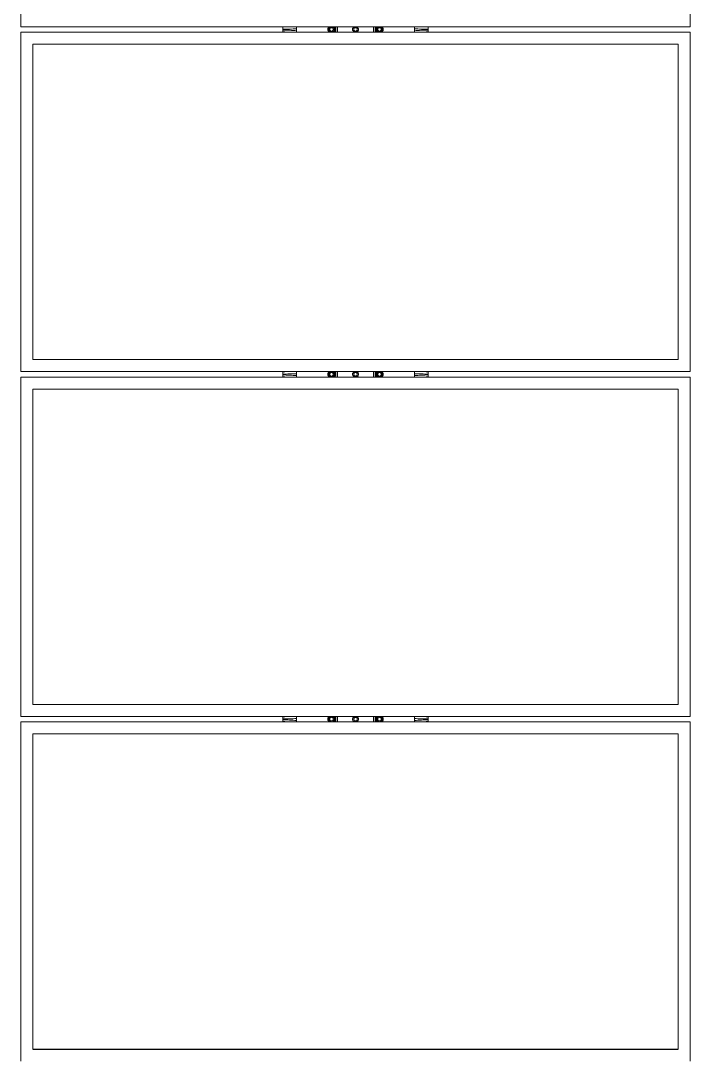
# Model space of a CAD drawing. Header units: feet. Extents: x -21 to 5170, y -254 to 1413.
# Drawn here: x 451.4 to 541, y 449.9 to 588.3 of the extents above; entities that cross this region are included whole.
import ezdxf

# ---------------------------------------------------------------- set-up
doc = ezdxf.new("R2010")
doc.units = ezdxf.units.FT
doc.header["$MEASUREMENT"] = 0
doc.layers.add('E-ARRY-TABL', color=9, linetype='Continuous')

# ---------------------------------------------------------------- blocks, each defined once
blk = doc.blocks.new('2.2.1_8 Mid Plan View')
at = {"color": 7, "linetype": 'Continuous', "lineweight": 15}
for p, q in [((3.5556, 2.6804), (0.3011, 2.6804)), ((3.5556, -3.7368), (3.5556, 2.6804)), ((6.8627, 2.6804), (3.6081, 2.6804)), ((3.6081, 2.6804), (3.6081, -3.7368)), ((6.8627, -3.7368), (6.8627, 2.6804)), ((10.1697, 2.6804), (6.9152, 2.6804)), ((6.9152, 2.6804), (6.9152, -3.7368)), ((10.1697, -3.7368), (10.1697, 2.6804)), ((13.4768, 2.6804), (10.2222, 2.6804)), ((10.2222, 2.6804), (10.2222, -3.7368)), ((0.4159, 2.5656), (0.4159, -3.622)), ((3.4408, 2.5656), (0.4159, 2.5656)), ((3.4408, -3.622), (3.4408, 2.5656)), ((3.723, 2.5656), (3.723, -3.622)), ((6.7479, 2.5656), (3.723, 2.5656)), ((6.7479, -3.622), (6.7479, 2.5656)), ((7.03, 2.5656), (7.03, -3.622)), ((10.0549, 2.5656), (7.03, 2.5656)), ((10.0549, -3.622), (10.0549, 2.5656)), ((3.6077, -0.2748), (3.6081, -0.2752)), ((6.9148, -0.2748), (6.9152, -0.2752)), ((10.2218, -0.2748), (10.2222, -0.2752)), ((3.5561, -0.3223), (3.5556, -0.3219)), ((3.6082, -0.3015), (3.6027, -0.3108)), ((3.6081, -0.3113), (3.6071, -0.3134)), ((6.8631, -0.3223), (6.8627, -0.3219)), ((6.9153, -0.3015), (6.9098, -0.3108)), ((6.9152, -0.3113), (6.9141, -0.3134)), ((10.1702, -0.3223), (10.1697, -0.3219)), ((10.2223, -0.3015), (10.2168, -0.3108)), ((10.2222, -0.3113), (10.2212, -0.3134)), ((3.5555, -0.7551), (3.561, -0.7457)), ((3.5556, -0.7451), (3.5566, -0.7432)), ((3.5562, -0.7818), (3.5556, -0.7812)), ((3.6076, -0.7339), (3.6081, -0.7346)), ((6.8626, -0.7551), (6.868, -0.7457)), ((6.8627, -0.7451), (6.8637, -0.7432)), ((6.8633, -0.7818), (6.8627, -0.7812)), ((6.9146, -0.7339), (6.9152, -0.7346)), ((10.1696, -0.7551), (10.1751, -0.7457)), ((10.1697, -0.7451), (10.1707, -0.7432)), ((10.1703, -0.7818), (10.1697, -0.7812)), ((10.2217, -0.7339), (10.2222, -0.7346)), ((0.4159, -3.622), (3.4408, -3.622)), ((3.723, -3.622), (6.7479, -3.622)), ((7.03, -3.622), (10.0549, -3.622)), ((0.3011, -3.7368), (3.5556, -3.7368)), ((3.6081, -3.7368), (6.8627, -3.7368)), ((6.9152, -3.7368), (10.1697, -3.7368)), ((10.2222, -3.7368), (13.4768, -3.7368))]:
    blk.add_line(p, q, dxfattribs=at)
at = {"color": 8, "linetype": 'Continuous', "lineweight": 15}
for p, q in [((3.5556, 0.127), (3.5614, 0.169)), ((3.6024, 0.169), (3.6081, 0.1269)), ((6.8627, 0.127), (6.8684, 0.169)), ((6.9095, 0.169), (6.9152, 0.1269)), ((10.1697, 0.127), (10.1755, 0.169)), ((10.2165, 0.169), (10.2222, 0.1269)), ((3.5614, -1.2254), (3.5556, -1.1834)), ((3.6081, -1.1833), (3.6024, -1.2254)), ((6.8684, -1.2254), (6.8627, -1.1834)), ((6.9152, -1.1833), (6.9095, -1.2254)), ((10.1755, -1.2254), (10.1697, -1.1834)), ((10.2222, -1.1833), (10.2165, -1.2254))]:
    blk.add_line(p, q, dxfattribs=at)
at = {"color": 7, "linetype": 'Continuous', "lineweight": 15}
for centre, radius in [((3.5819, -0.2986), 0.0172), ((3.5819, -0.2986), 0.0164), ((6.8889, -0.2986), 0.0172), ((6.8889, -0.2986), 0.0164), ((10.196, -0.2986), 0.0172), ((10.196, -0.2986), 0.0164), ((3.5819, -0.7579), 0.0172), ((3.5819, -0.7579), 0.0164), ((6.8889, -0.7579), 0.0172), ((6.8889, -0.7579), 0.0164), ((10.196, -0.7579), 0.0172), ((10.196, -0.7579), 0.0164)]:
    blk.add_circle(centre, radius, dxfattribs=at)
for centre, radius, start, end in [((3.5819, -0.2986), 0.0292, 25.98923, 154.01077), ((3.5819, -0.2986), 0.0351, 132.6185, 138.38839), ((3.5819, -0.2986), 0.0242, 149.4935, 209.4935), ((3.5819, -0.2986), 0.0351, 121.3685, 132.6185), ((3.5819, -0.2986), 0.0242, 89.4935, 149.4935), ((3.5819, -0.2986), 0.0351, 110.1185, 121.3685), ((3.5819, -0.2986), 0.0351, 98.8685, 110.1185), ((3.5819, -0.2986), 0.0351, 87.6185, 98.8685), ((3.5819, -0.2986), 0.0242, 29.4935, 89.4935), ((3.5819, -0.2986), 0.0351, 76.3685, 87.6185), ((3.5819, -0.2986), 0.0351, 65.1185, 76.3685), ((3.5819, -0.2986), 0.0351, 53.8685, 65.1185), ((3.5819, -0.2986), 0.0351, 42.6185, 53.8685), ((3.5819, -0.2986), 0.0242, 329.4935, 29.4935), ((6.8889, -0.2986), 0.0292, 25.98923, 154.01077), ((6.8889, -0.2986), 0.0351, 132.6185, 138.38839), ((6.8889, -0.2986), 0.0242, 149.4935, 209.4935), ((6.8889, -0.2986), 0.0351, 121.3685, 132.6185), ((6.8889, -0.2986), 0.0242, 89.4935, 149.4935), ((6.8889, -0.2986), 0.0351, 110.1185, 121.3685), ((6.8889, -0.2986), 0.0351, 98.8685, 110.1185), ((6.8889, -0.2986), 0.0351, 87.6185, 98.8685), ((6.8889, -0.2986), 0.0242, 29.4935, 89.4935), ((6.8889, -0.2986), 0.0351, 76.3685, 87.6185), ((6.8889, -0.2986), 0.0351, 65.1185, 76.3685), ((6.8889, -0.2986), 0.0351, 53.8685, 65.1185), ((6.8889, -0.2986), 0.0351, 42.6185, 53.8685), ((6.8889, -0.2986), 0.0242, 329.4935, 29.4935), ((10.196, -0.2986), 0.0292, 25.98923, 154.01077), ((10.196, -0.2986), 0.0351, 132.6185, 138.38839), ((10.196, -0.2986), 0.0242, 149.4935, 209.4935), ((10.196, -0.2986), 0.0351, 121.3685, 132.6185), ((10.196, -0.2986), 0.0242, 89.4935, 149.4935), ((10.196, -0.2986), 0.0351, 110.1185, 121.3685), ((10.196, -0.2986), 0.0351, 98.8685, 110.1185), ((10.196, -0.2986), 0.0351, 87.6185, 98.8685), ((10.196, -0.2986), 0.0242, 29.4935, 89.4935), ((10.196, -0.2986), 0.0351, 76.3685, 87.6185), ((10.196, -0.2986), 0.0351, 65.1185, 76.3685), ((10.196, -0.2986), 0.0351, 53.8685, 65.1185), ((10.196, -0.2986), 0.0351, 42.6185, 53.8685), ((10.196, -0.2986), 0.0242, 329.4935, 29.4935), ((3.5819, -0.2986), 0.0292, 205.98923, 329.4935), ((3.5819, -0.2986), 0.0351, 222.6185, 233.8685), ((3.5819, -0.2986), 0.0242, 209.4935, 269.4935), ((3.5819, -0.2986), 0.0351, 233.8685, 245.1185), ((3.5819, -0.2986), 0.0351, 245.1185, 256.3685), ((3.5819, -0.2986), 0.0351, 256.3685, 267.6185), ((3.5819, -0.2986), 0.0351, 267.6185, 278.8685), ((3.5819, -0.2986), 0.0242, 269.4935, 329.4935), ((3.5819, -0.2986), 0.0351, 278.8685, 290.1185), ((3.5819, -0.2986), 0.0351, 290.1185, 301.3685), ((3.5819, -0.2986), 0.0351, 301.3685, 312.6185), ((3.5819, -0.2986), 0.0351, 312.6185, 318.38839), ((6.8889, -0.2986), 0.0292, 205.98923, 329.4935), ((6.8889, -0.2986), 0.0351, 222.6185, 233.8685), ((6.8889, -0.2986), 0.0242, 209.4935, 269.4935), ((6.8889, -0.2986), 0.0351, 233.8685, 245.1185), ((6.8889, -0.2986), 0.0351, 245.1185, 256.3685), ((6.8889, -0.2986), 0.0351, 256.3685, 267.6185), ((6.8889, -0.2986), 0.0351, 267.6185, 278.8685), ((6.8889, -0.2986), 0.0242, 269.4935, 329.4935), ((6.8889, -0.2986), 0.0351, 278.8685, 290.1185), ((6.8889, -0.2986), 0.0351, 290.1185, 301.3685), ((6.8889, -0.2986), 0.0351, 301.3685, 312.6185), ((6.8889, -0.2986), 0.0351, 312.6185, 318.38839), ((10.196, -0.2986), 0.0292, 205.98923, 329.4935), ((10.196, -0.2986), 0.0351, 222.6185, 233.8685), ((10.196, -0.2986), 0.0242, 209.4935, 269.4935), ((10.196, -0.2986), 0.0351, 233.8685, 245.1185), ((10.196, -0.2986), 0.0351, 245.1185, 256.3685), ((10.196, -0.2986), 0.0351, 256.3685, 267.6185), ((10.196, -0.2986), 0.0351, 267.6185, 278.8685), ((10.196, -0.2986), 0.0242, 269.4935, 329.4935), ((10.196, -0.2986), 0.0351, 278.8685, 290.1185), ((10.196, -0.2986), 0.0351, 290.1185, 301.3685), ((10.196, -0.2986), 0.0351, 301.3685, 312.6185), ((10.196, -0.2986), 0.0351, 312.6185, 318.38839), ((3.5819, -0.7579), 0.0351, 132.99756, 138.38839), ((3.5819, -0.7579), 0.0292, 205.98923, 334.01077), ((3.5819, -0.7579), 0.0351, 222.99756, 234.24756), ((3.5819, -0.7579), 0.0292, 25.98923, 149.87256), ((3.5819, -0.7579), 0.0242, 149.87256, 209.87256), ((3.5819, -0.7579), 0.0351, 121.74756, 132.99756), ((3.5819, -0.7579), 0.0242, 209.87256, 269.87256), ((3.5819, -0.7579), 0.0242, 89.87256, 149.87256), ((3.5819, -0.7579), 0.0351, 234.24756, 245.49756), ((3.5819, -0.7579), 0.0351, 110.49756, 121.74756), ((3.5819, -0.7579), 0.0351, 245.49756, 256.74756), ((3.5819, -0.7579), 0.0351, 99.24756, 110.49756), ((3.5819, -0.7579), 0.0351, 256.74756, 267.99756), ((3.5819, -0.7579), 0.0351, 87.99756, 99.24756), ((3.5819, -0.7579), 0.0351, 267.99756, 279.24756), ((3.5819, -0.7579), 0.0242, 269.87256, 329.87256), ((3.5819, -0.7579), 0.0242, 29.87256, 89.87256), ((3.5819, -0.7579), 0.0351, 76.74756, 87.99756), ((3.5819, -0.7579), 0.0351, 279.24756, 290.49756), ((3.5819, -0.7579), 0.0351, 65.49756, 76.74756), ((3.5819, -0.7579), 0.0351, 290.49756, 301.74756), ((3.5819, -0.7579), 0.0351, 54.24756, 65.49756), ((3.5819, -0.7579), 0.0351, 301.74756, 312.99756), ((3.5819, -0.7579), 0.0351, 42.99756, 54.24756), ((3.5819, -0.7579), 0.0242, 329.87256, 29.87256), ((3.5819, -0.7579), 0.0351, 312.99756, 318.38839), ((6.8889, -0.7579), 0.0351, 132.99756, 138.38839), ((6.8889, -0.7579), 0.0292, 205.98923, 334.01077), ((6.8889, -0.7579), 0.0351, 222.99756, 234.24756), ((6.8889, -0.7579), 0.0292, 25.98923, 149.87256), ((6.8889, -0.7579), 0.0242, 149.87256, 209.87256), ((6.8889, -0.7579), 0.0351, 121.74756, 132.99756), ((6.8889, -0.7579), 0.0242, 89.87256, 149.87256), ((6.8889, -0.7579), 0.0242, 209.87256, 269.87256), ((6.8889, -0.7579), 0.0351, 234.24756, 245.49756), ((6.8889, -0.7579), 0.0351, 110.49756, 121.74756), ((6.8889, -0.7579), 0.0351, 245.49756, 256.74756), ((6.8889, -0.7579), 0.0351, 99.24756, 110.49756), ((6.8889, -0.7579), 0.0351, 256.74756, 267.99756), ((6.8889, -0.7579), 0.0351, 87.99756, 99.24756), ((6.8889, -0.7579), 0.0351, 267.99756, 279.24756), ((6.8889, -0.7579), 0.0242, 269.87256, 329.87256), ((6.8889, -0.7579), 0.0242, 29.87256, 89.87256), ((6.8889, -0.7579), 0.0351, 76.74756, 87.99756), ((6.8889, -0.7579), 0.0351, 279.24756, 290.49756), ((6.8889, -0.7579), 0.0351, 65.49756, 76.74756), ((6.8889, -0.7579), 0.0351, 290.49756, 301.74756), ((6.8889, -0.7579), 0.0351, 54.24756, 65.49756), ((6.8889, -0.7579), 0.0351, 301.74756, 312.99756), ((6.8889, -0.7579), 0.0351, 42.99756, 54.24756), ((6.8889, -0.7579), 0.0242, 329.87256, 29.87256), ((6.8889, -0.7579), 0.0351, 312.99756, 318.38839), ((10.196, -0.7579), 0.0351, 132.99756, 138.38839), ((10.196, -0.7579), 0.0292, 205.98923, 334.01077), ((10.196, -0.7579), 0.0351, 222.99756, 234.24756), ((10.196, -0.7579), 0.0292, 25.98923, 149.87256), ((10.196, -0.7579), 0.0242, 149.87256, 209.87256), ((10.196, -0.7579), 0.0351, 121.74756, 132.99756), ((10.196, -0.7579), 0.0242, 209.87256, 269.87256), ((10.196, -0.7579), 0.0242, 89.87256, 149.87256), ((10.196, -0.7579), 0.0351, 234.24756, 245.49756), ((10.196, -0.7579), 0.0351, 110.49756, 121.74756), ((10.196, -0.7579), 0.0351, 245.49756, 256.74756), ((10.196, -0.7579), 0.0351, 99.24756, 110.49756), ((10.196, -0.7579), 0.0351, 256.74756, 267.99756), ((10.196, -0.7579), 0.0351, 87.99756, 99.24756), ((10.196, -0.7579), 0.0351, 267.99756, 279.24756), ((10.196, -0.7579), 0.0242, 269.87256, 329.87256), ((10.196, -0.7579), 0.0242, 29.87256, 89.87256), ((10.196, -0.7579), 0.0351, 76.74756, 87.99756), ((10.196, -0.7579), 0.0351, 279.24756, 290.49756), ((10.196, -0.7579), 0.0351, 65.49756, 76.74756), ((10.196, -0.7579), 0.0351, 290.49756, 301.74756), ((10.196, -0.7579), 0.0351, 54.24756, 65.49756), ((10.196, -0.7579), 0.0351, 301.74756, 312.99756), ((10.196, -0.7579), 0.0351, 42.99756, 54.24756), ((10.196, -0.7579), 0.0242, 329.87256, 29.87256), ((10.196, -0.7579), 0.0351, 312.99756, 318.38839)]:
    blk.add_arc(centre, radius, start, end, dxfattribs=at)
for points, knots in [([(3.5614, 0.169), (3.5604, 0.169), (3.5592, 0.169), (3.5562, 0.169), (3.5556, 0.169)], [0, 0, 0, 0, 0.829246, 1, 1, 1, 1]), ([(3.5614, 0.169), (3.5624, 0.169), (3.5646, 0.169), (3.5666, 0.169), (3.5691, 0.169), (3.5724, 0.169), (3.5751, 0.169), (3.5763, 0.169)], [0, 0, 0, 0, 0.332265, 0.657492, 0.788305, 0.900705, 1, 1, 1, 1]), ([(3.5693, 0.0372), (3.5708, 0.0592), (3.5737, 0.103), (3.5754, 0.147), (3.5763, 0.169)], [0, 0, 0, 0, 0.50005, 1, 1, 1, 1]), ([(3.5763, 0.169), (3.5772, 0.169), (3.5786, 0.169), (3.58, 0.169), (3.5806, 0.169), (3.5812, 0.169), (3.5817, 0.169), (3.5822, 0.169), (3.5823, 0.169), (3.5825, 0.169), (3.5827, 0.169), (3.583, 0.169), (3.5835, 0.169), (3.5839, 0.169), (3.584, 0.169)], [0, 0, 0, 0, 0.37846, 0.52506, 0.56152, 0.597982, 0.743876, 0.762193, 0.780423, 0.789537, 0.825997, 0.862457, 0.935402, 1, 1, 1, 1]), ([(3.5875, 0.0373), (3.5867, 0.0592), (3.5852, 0.1031), (3.5844, 0.147), (3.584, 0.169)], [0, 0, 0, 0, 0.500037, 1, 1, 1, 1]), ([(3.584, 0.169), (3.5854, 0.169), (3.5882, 0.169), (3.592, 0.169), (3.5951, 0.169), (3.5971, 0.169), (3.5993, 0.169), (3.6014, 0.169), (3.6024, 0.169)], [0, 0, 0, 0, 0.090987, 0.194222, 0.297481, 0.412852, 0.694274, 1, 1, 1, 1]), ([(3.6081, 0.169), (3.6075, 0.169), (3.6045, 0.169), (3.6034, 0.169), (3.6024, 0.169)], [0, 0, 0, 0, 0.203252, 1, 1, 1, 1]), ([(6.8684, 0.169), (6.8674, 0.169), (6.8662, 0.169), (6.8632, 0.169), (6.8627, 0.169)], [0, 0, 0, 0, 0.829246, 1, 1, 1, 1]), ([(6.8684, 0.169), (6.8695, 0.169), (6.8716, 0.169), (6.8737, 0.169), (6.8762, 0.169), (6.8795, 0.169), (6.8821, 0.169), (6.8833, 0.169)], [0, 0, 0, 0, 0.332265, 0.657492, 0.788305, 0.900705, 1, 1, 1, 1]), ([(6.8764, 0.0372), (6.8778, 0.0592), (6.8807, 0.103), (6.8825, 0.147), (6.8833, 0.169)], [0, 0, 0, 0, 0.50005, 1, 1, 1, 1]), ([(6.8833, 0.169), (6.8843, 0.169), (6.8856, 0.169), (6.8871, 0.169), (6.8876, 0.169), (6.8882, 0.169), (6.8887, 0.169), (6.8892, 0.169), (6.8893, 0.169), (6.8895, 0.169), (6.8897, 0.169), (6.8901, 0.169), (6.8906, 0.169), (6.8909, 0.169), (6.8911, 0.169)], [0, 0, 0, 0, 0.37846, 0.52506, 0.56152, 0.597982, 0.743876, 0.762193, 0.780423, 0.789537, 0.825997, 0.862457, 0.935402, 1, 1, 1, 1]), ([(6.8946, 0.0373), (6.8938, 0.0592), (6.8923, 0.1031), (6.8915, 0.147), (6.8911, 0.169)], [0, 0, 0, 0, 0.500037, 1, 1, 1, 1]), ([(6.8911, 0.169), (6.8924, 0.169), (6.8953, 0.169), (6.8991, 0.169), (6.9022, 0.169), (6.9041, 0.169), (6.9064, 0.169), (6.9084, 0.169), (6.9095, 0.169)], [0, 0, 0, 0, 0.090987, 0.194222, 0.297481, 0.412852, 0.694274, 1, 1, 1, 1]), ([(6.9152, 0.169), (6.9146, 0.169), (6.9116, 0.169), (6.9104, 0.169), (6.9095, 0.169)], [0, 0, 0, 0, 0.203252, 1, 1, 1, 1]), ([(10.1755, 0.169), (10.1745, 0.169), (10.1733, 0.169), (10.1703, 0.169), (10.1697, 0.169)], [0, 0, 0, 0, 0.829246, 1, 1, 1, 1]), ([(10.1755, 0.169), (10.1765, 0.169), (10.1787, 0.169), (10.1807, 0.169), (10.1832, 0.169), (10.1865, 0.169), (10.1892, 0.169), (10.1904, 0.169)], [0, 0, 0, 0, 0.332265, 0.657492, 0.788305, 0.900705, 1, 1, 1, 1]), ([(10.1834, 0.0372), (10.1849, 0.0592), (10.1878, 0.103), (10.1895, 0.147), (10.1904, 0.169)], [0, 0, 0, 0, 0.50005, 1, 1, 1, 1]), ([(10.1904, 0.169), (10.1913, 0.169), (10.1927, 0.169), (10.1941, 0.169), (10.1947, 0.169), (10.1953, 0.169), (10.1958, 0.169), (10.1963, 0.169), (10.1964, 0.169), (10.1966, 0.169), (10.1968, 0.169), (10.1971, 0.169), (10.1976, 0.169), (10.198, 0.169), (10.1981, 0.169)], [0, 0, 0, 0, 0.37846, 0.52506, 0.56152, 0.597982, 0.743876, 0.762193, 0.780423, 0.789537, 0.825997, 0.862457, 0.935402, 1, 1, 1, 1]), ([(10.2016, 0.0373), (10.2008, 0.0592), (10.1993, 0.1031), (10.1985, 0.147), (10.1981, 0.169)], [0, 0, 0, 0, 0.500037, 1, 1, 1, 1]), ([(10.1981, 0.169), (10.1995, 0.169), (10.2023, 0.169), (10.2061, 0.169), (10.2092, 0.169), (10.2112, 0.169), (10.2134, 0.169), (10.2155, 0.169), (10.2165, 0.169)], [0, 0, 0, 0, 0.090987, 0.194222, 0.297481, 0.412852, 0.694274, 1, 1, 1, 1]), ([(10.2222, 0.169), (10.2216, 0.169), (10.2186, 0.169), (10.2175, 0.169), (10.2165, 0.169)], [0, 0, 0, 0, 0.203252, 1, 1, 1, 1]), ([(3.5693, 0.0372), (3.5721, 0.0372), (3.5755, 0.0372), (3.5795, 0.0373), (3.5813, 0.0373), (3.5828, 0.0373), (3.5839, 0.0373), (3.5846, 0.0373), (3.5858, 0.0373), (3.5869, 0.0373), (3.5875, 0.0373)], [0, 0, 0, 0, 0.473901, 0.566584, 0.646097, 0.76529, 0.812852, 0.824689, 0.893505, 1, 1, 1, 1]), ([(6.8764, 0.0372), (6.8792, 0.0372), (6.8825, 0.0372), (6.8865, 0.0373), (6.8883, 0.0373), (6.8898, 0.0373), (6.8909, 0.0373), (6.8917, 0.0373), (6.8928, 0.0373), (6.8939, 0.0373), (6.8946, 0.0373)], [0, 0, 0, 0, 0.473901, 0.566584, 0.646097, 0.76529, 0.812852, 0.824689, 0.893505, 1, 1, 1, 1]), ([(10.1834, 0.0372), (10.1862, 0.0372), (10.1896, 0.0372), (10.1936, 0.0373), (10.1954, 0.0373), (10.1969, 0.0373), (10.198, 0.0373), (10.1987, 0.0373), (10.1999, 0.0373), (10.201, 0.0373), (10.2016, 0.0373)], [0, 0, 0, 0, 0.473901, 0.566584, 0.646097, 0.76529, 0.812852, 0.824689, 0.893505, 1, 1, 1, 1]), ([(3.5556, -0.2955), (3.5569, -0.2934), (3.5587, -0.2904), (3.5605, -0.2873), (3.5611, -0.2863)], [0, 0, 0, 0, 0.682346, 1, 1, 1, 1]), ([(3.5611, -0.2863), (3.5629, -0.2831), (3.5653, -0.2791), (3.5676, -0.2751), (3.5682, -0.2743)], [0, 0, 0, 0, 0.774619, 1, 1, 1, 1]), ([(3.5682, -0.2743), (3.5704, -0.2743), (3.575, -0.2743), (3.5797, -0.2744), (3.5821, -0.2744)], [0, 0, 0, 0, 0.495458, 1, 1, 1, 1]), ([(3.5821, -0.2744), (3.5824, -0.2744), (3.5871, -0.2744), (3.5918, -0.2745), (3.5961, -0.2745)], [0, 0, 0, 0, 0.07022, 1, 1, 1, 1]), ([(3.5961, -0.2745), (3.5972, -0.2765), (3.5994, -0.2805), (3.6018, -0.2846), (3.6029, -0.2867)], [0, 0, 0, 0, 0.495458, 1, 1, 1, 1]), ([(3.6029, -0.2867), (3.6031, -0.2869), (3.6048, -0.2901), (3.6066, -0.2931), (3.6081, -0.2959)], [0, 0, 0, 0, 0.092517, 1, 1, 1, 1]), ([(6.8627, -0.2955), (6.8639, -0.2934), (6.8657, -0.2904), (6.8675, -0.2873), (6.8681, -0.2863)], [0, 0, 0, 0, 0.682346, 1, 1, 1, 1]), ([(6.8681, -0.2863), (6.87, -0.2831), (6.8724, -0.2791), (6.8747, -0.2751), (6.8752, -0.2743)], [0, 0, 0, 0, 0.774619, 1, 1, 1, 1]), ([(6.8752, -0.2743), (6.8775, -0.2743), (6.882, -0.2743), (6.8868, -0.2744), (6.8892, -0.2744)], [0, 0, 0, 0, 0.495458, 1, 1, 1, 1]), ([(6.8892, -0.2744), (6.8895, -0.2744), (6.8942, -0.2744), (6.8988, -0.2745), (6.9031, -0.2745)], [0, 0, 0, 0, 0.07022, 1, 1, 1, 1]), ([(6.9031, -0.2745), (6.9042, -0.2765), (6.9065, -0.2805), (6.9088, -0.2846), (6.91, -0.2867)], [0, 0, 0, 0, 0.495458, 1, 1, 1, 1]), ([(6.91, -0.2867), (6.9101, -0.2869), (6.9119, -0.2901), (6.9136, -0.2931), (6.9152, -0.2959)], [0, 0, 0, 0, 0.092517, 1, 1, 1, 1]), ([(10.1697, -0.2955), (10.171, -0.2934), (10.1728, -0.2904), (10.1746, -0.2873), (10.1752, -0.2863)], [0, 0, 0, 0, 0.682346, 1, 1, 1, 1]), ([(10.1752, -0.2863), (10.177, -0.2831), (10.1794, -0.2791), (10.1817, -0.2751), (10.1823, -0.2743)], [0, 0, 0, 0, 0.774619, 1, 1, 1, 1]), ([(10.1823, -0.2743), (10.1845, -0.2743), (10.1891, -0.2743), (10.1938, -0.2744), (10.1962, -0.2744)], [0, 0, 0, 0, 0.495458, 1, 1, 1, 1]), ([(10.1962, -0.2744), (10.1965, -0.2744), (10.2012, -0.2744), (10.2059, -0.2745), (10.2102, -0.2745)], [0, 0, 0, 0, 0.07022, 1, 1, 1, 1]), ([(10.2102, -0.2745), (10.2113, -0.2765), (10.2135, -0.2805), (10.2159, -0.2846), (10.217, -0.2867)], [0, 0, 0, 0, 0.495458, 1, 1, 1, 1]), ([(10.217, -0.2867), (10.2172, -0.2869), (10.2189, -0.2901), (10.2207, -0.2931), (10.2222, -0.2959)], [0, 0, 0, 0, 0.092517, 1, 1, 1, 1]), ([(3.5609, -0.3104), (3.5607, -0.3102), (3.5589, -0.307), (3.5572, -0.304), (3.5556, -0.3012)], [0, 0, 0, 0, 0.092517, 1, 1, 1, 1]), ([(3.5677, -0.3226), (3.5666, -0.3206), (3.5644, -0.3166), (3.562, -0.3125), (3.5609, -0.3104)], [0, 0, 0, 0, 0.495458, 1, 1, 1, 1]), ([(3.5817, -0.3227), (3.5813, -0.3227), (3.5766, -0.3227), (3.572, -0.3226), (3.5677, -0.3226)], [0, 0, 0, 0, 0.07022, 1, 1, 1, 1]), ([(3.5956, -0.3228), (3.5934, -0.3228), (3.5888, -0.3228), (3.5841, -0.3227), (3.5817, -0.3227)], [0, 0, 0, 0, 0.495458, 1, 1, 1, 1]), ([(3.6027, -0.3108), (3.6021, -0.3118), (3.5997, -0.3159), (3.5974, -0.3198), (3.5956, -0.3228)], [0, 0, 0, 0, 0.243166, 1, 1, 1, 1]), ([(6.8679, -0.3104), (6.8677, -0.3102), (6.866, -0.307), (6.8643, -0.304), (6.8627, -0.3012)], [0, 0, 0, 0, 0.092517, 1, 1, 1, 1]), ([(6.8748, -0.3226), (6.8737, -0.3206), (6.8714, -0.3166), (6.8691, -0.3125), (6.8679, -0.3104)], [0, 0, 0, 0, 0.495458, 1, 1, 1, 1]), ([(6.8887, -0.3227), (6.8884, -0.3227), (6.8837, -0.3227), (6.8791, -0.3226), (6.8748, -0.3226)], [0, 0, 0, 0, 0.07022, 1, 1, 1, 1]), ([(6.9027, -0.3228), (6.9004, -0.3228), (6.8958, -0.3228), (6.8911, -0.3227), (6.8887, -0.3227)], [0, 0, 0, 0, 0.495458, 1, 1, 1, 1]), ([(6.9098, -0.3108), (6.9092, -0.3118), (6.9068, -0.3159), (6.9044, -0.3198), (6.9027, -0.3228)], [0, 0, 0, 0, 0.243166, 1, 1, 1, 1]), ([(10.175, -0.3104), (10.1748, -0.3102), (10.173, -0.307), (10.1713, -0.304), (10.1697, -0.3012)], [0, 0, 0, 0, 0.092517, 1, 1, 1, 1]), ([(10.1818, -0.3226), (10.1807, -0.3206), (10.1785, -0.3166), (10.1761, -0.3125), (10.175, -0.3104)], [0, 0, 0, 0, 0.495458, 1, 1, 1, 1]), ([(10.1958, -0.3227), (10.1954, -0.3227), (10.1907, -0.3227), (10.1861, -0.3226), (10.1818, -0.3226)], [0, 0, 0, 0, 0.07022, 1, 1, 1, 1]), ([(10.2097, -0.3228), (10.2075, -0.3228), (10.2029, -0.3228), (10.1982, -0.3227), (10.1958, -0.3227)], [0, 0, 0, 0, 0.495458, 1, 1, 1, 1]), ([(10.2168, -0.3108), (10.2162, -0.3118), (10.2138, -0.3159), (10.2115, -0.3198), (10.2097, -0.3228)], [0, 0, 0, 0, 0.243166, 1, 1, 1, 1]), ([(3.5782, -0.5116), (3.58, -0.5114), (3.5833, -0.511), (3.5883, -0.5122), (3.5928, -0.5147), (3.5967, -0.5191), (3.5988, -0.5245), (3.5991, -0.5303), (3.5975, -0.5359), (3.5941, -0.5406), (3.5893, -0.5439), (3.5837, -0.5455), (3.5779, -0.5451), (3.5744, -0.5436), (3.5711, -0.5415), (3.5683, -0.5389), (3.5655, -0.5339), (3.5645, -0.5281), (3.5655, -0.5224), (3.5684, -0.5173), (3.5727, -0.5134), (3.5763, -0.5122), (3.5782, -0.5116)], [0, 0, 0, 0, 0.053183, 0.090052, 0.143931, 0.197508, 0.250694, 0.303997, 0.357752, 0.411589, 0.465007, 0.518158, 0.571608, 0.625348, 0.625461, 0.67919, 0.732472, 0.785669, 0.839276, 0.893156, 0.946741, 1, 1, 1, 1]), ([(6.8852, -0.5116), (6.8871, -0.5114), (6.8903, -0.511), (6.8953, -0.5122), (6.8999, -0.5147), (6.9037, -0.5191), (6.9059, -0.5245), (6.9062, -0.5303), (6.9045, -0.5359), (6.9011, -0.5406), (6.8964, -0.5439), (6.8908, -0.5455), (6.885, -0.5451), (6.8814, -0.5436), (6.8782, -0.5415), (6.8753, -0.5389), (6.8726, -0.5339), (6.8716, -0.5281), (6.8726, -0.5224), (6.8754, -0.5173), (6.8798, -0.5134), (6.8834, -0.5122), (6.8852, -0.5116)], [0, 0, 0, 0, 0.053183, 0.090052, 0.143931, 0.197508, 0.250694, 0.303997, 0.357752, 0.411589, 0.465007, 0.518158, 0.571608, 0.625348, 0.625461, 0.67919, 0.732472, 0.785669, 0.839276, 0.893156, 0.946741, 1, 1, 1, 1]), ([(10.1923, -0.5116), (10.1941, -0.5114), (10.1974, -0.511), (10.2024, -0.5122), (10.2069, -0.5147), (10.2108, -0.5191), (10.2129, -0.5245), (10.2132, -0.5303), (10.2116, -0.5359), (10.2082, -0.5406), (10.2034, -0.5439), (10.1978, -0.5455), (10.192, -0.5451), (10.1885, -0.5436), (10.1852, -0.5415), (10.1824, -0.5389), (10.1796, -0.5339), (10.1786, -0.5281), (10.1796, -0.5224), (10.1825, -0.5173), (10.1868, -0.5134), (10.1904, -0.5122), (10.1923, -0.5116)], [0, 0, 0, 0, 0.053183, 0.090052, 0.143931, 0.197508, 0.250694, 0.303997, 0.357752, 0.411589, 0.465007, 0.518158, 0.571608, 0.625348, 0.625461, 0.67919, 0.732472, 0.785669, 0.839276, 0.893156, 0.946741, 1, 1, 1, 1]), ([(3.5609, -0.7699), (3.5608, -0.7696), (3.559, -0.7665), (3.5572, -0.7635), (3.5556, -0.7607)], [0, 0, 0, 0, 0.092197, 1, 1, 1, 1]), ([(3.5679, -0.782), (3.5668, -0.78), (3.5645, -0.7761), (3.5621, -0.772), (3.5609, -0.7699)], [0, 0, 0, 0, 0.495458, 1, 1, 1, 1]), ([(3.561, -0.7457), (3.5616, -0.7447), (3.5639, -0.7407), (3.5662, -0.7367), (3.568, -0.7337)], [0, 0, 0, 0, 0.243166, 1, 1, 1, 1]), ([(3.5818, -0.782), (3.5815, -0.782), (3.5768, -0.782), (3.5722, -0.782), (3.5679, -0.782)], [0, 0, 0, 0, 0.07022, 1, 1, 1, 1]), ([(3.568, -0.7337), (3.5703, -0.7337), (3.5748, -0.7337), (3.5796, -0.7337), (3.5819, -0.7337)], [0, 0, 0, 0, 0.495458, 1, 1, 1, 1]), ([(3.5958, -0.7821), (3.5935, -0.7821), (3.589, -0.782), (3.5842, -0.782), (3.5818, -0.782)], [0, 0, 0, 0, 0.495458, 1, 1, 1, 1]), ([(3.5819, -0.7337), (3.5823, -0.7337), (3.587, -0.7337), (3.5916, -0.7337), (3.5959, -0.7337)], [0, 0, 0, 0, 0.07022, 1, 1, 1, 1]), ([(3.6028, -0.77), (3.601, -0.7732), (3.5986, -0.7772), (3.5963, -0.7812), (3.5958, -0.7821)], [0, 0, 0, 0, 0.774619, 1, 1, 1, 1]), ([(3.5959, -0.7337), (3.597, -0.7357), (3.5993, -0.7397), (3.6017, -0.7438), (3.6028, -0.7458)], [0, 0, 0, 0, 0.495458, 1, 1, 1, 1]), ([(3.6028, -0.7458), (3.603, -0.7461), (3.6048, -0.7492), (3.6066, -0.7523), (3.6081, -0.755)], [0, 0, 0, 0, 0.092197, 1, 1, 1, 1]), ([(3.6081, -0.7608), (3.6069, -0.7628), (3.6052, -0.7659), (3.6034, -0.769), (3.6028, -0.77)], [0, 0, 0, 0, 0.681174, 1, 1, 1, 1]), ([(6.868, -0.7699), (6.8678, -0.7696), (6.866, -0.7665), (6.8643, -0.7635), (6.8627, -0.7607)], [0, 0, 0, 0, 0.092197, 1, 1, 1, 1]), ([(6.868, -0.7457), (6.8686, -0.7447), (6.871, -0.7407), (6.8733, -0.7367), (6.875, -0.7337)], [0, 0, 0, 0, 0.243166, 1, 1, 1, 1]), ([(6.8749, -0.782), (6.8738, -0.78), (6.8715, -0.7761), (6.8692, -0.772), (6.868, -0.7699)], [0, 0, 0, 0, 0.495458, 1, 1, 1, 1]), ([(6.8889, -0.782), (6.8886, -0.782), (6.8838, -0.782), (6.8792, -0.782), (6.8749, -0.782)], [0, 0, 0, 0, 0.07022, 1, 1, 1, 1]), ([(6.875, -0.7337), (6.8773, -0.7337), (6.8819, -0.7337), (6.8866, -0.7337), (6.889, -0.7337)], [0, 0, 0, 0, 0.495458, 1, 1, 1, 1]), ([(6.9028, -0.7821), (6.9006, -0.7821), (6.896, -0.782), (6.8913, -0.782), (6.8889, -0.782)], [0, 0, 0, 0, 0.495458, 1, 1, 1, 1]), ([(6.889, -0.7337), (6.8893, -0.7337), (6.894, -0.7337), (6.8987, -0.7337), (6.9029, -0.7337)], [0, 0, 0, 0, 0.07022, 1, 1, 1, 1]), ([(6.9098, -0.77), (6.908, -0.7732), (6.9056, -0.7772), (6.9034, -0.7812), (6.9028, -0.7821)], [0, 0, 0, 0, 0.774619, 1, 1, 1, 1]), ([(6.9029, -0.7337), (6.9041, -0.7357), (6.9064, -0.7397), (6.9087, -0.7438), (6.9099, -0.7458)], [0, 0, 0, 0, 0.495458, 1, 1, 1, 1]), ([(6.9152, -0.7608), (6.914, -0.7628), (6.9122, -0.7659), (6.9104, -0.769), (6.9098, -0.77)], [0, 0, 0, 0, 0.681174, 1, 1, 1, 1]), ([(6.9099, -0.7458), (6.9101, -0.7461), (6.9118, -0.7492), (6.9136, -0.7523), (6.9152, -0.755)], [0, 0, 0, 0, 0.092197, 1, 1, 1, 1]), ([(10.175, -0.7699), (10.1749, -0.7696), (10.1731, -0.7665), (10.1713, -0.7635), (10.1697, -0.7607)], [0, 0, 0, 0, 0.092197, 1, 1, 1, 1]), ([(10.182, -0.782), (10.1809, -0.78), (10.1786, -0.7761), (10.1762, -0.772), (10.175, -0.7699)], [0, 0, 0, 0, 0.495458, 1, 1, 1, 1]), ([(10.1751, -0.7457), (10.1757, -0.7447), (10.178, -0.7407), (10.1803, -0.7367), (10.1821, -0.7337)], [0, 0, 0, 0, 0.243166, 1, 1, 1, 1]), ([(10.1959, -0.782), (10.1956, -0.782), (10.1909, -0.782), (10.1863, -0.782), (10.182, -0.782)], [0, 0, 0, 0, 0.07022, 1, 1, 1, 1]), ([(10.1821, -0.7337), (10.1844, -0.7337), (10.1889, -0.7337), (10.1937, -0.7337), (10.196, -0.7337)], [0, 0, 0, 0, 0.495458, 1, 1, 1, 1]), ([(10.2099, -0.7821), (10.2076, -0.7821), (10.2031, -0.782), (10.1983, -0.782), (10.1959, -0.782)], [0, 0, 0, 0, 0.495458, 1, 1, 1, 1]), ([(10.196, -0.7337), (10.1964, -0.7337), (10.2011, -0.7337), (10.2057, -0.7337), (10.21, -0.7337)], [0, 0, 0, 0, 0.07022, 1, 1, 1, 1]), ([(10.2169, -0.77), (10.2151, -0.7732), (10.2127, -0.7772), (10.2104, -0.7812), (10.2099, -0.7821)], [0, 0, 0, 0, 0.774619, 1, 1, 1, 1]), ([(10.21, -0.7337), (10.2111, -0.7357), (10.2134, -0.7397), (10.2158, -0.7438), (10.2169, -0.7458)], [0, 0, 0, 0, 0.495458, 1, 1, 1, 1]), ([(10.2169, -0.7458), (10.2171, -0.7461), (10.2189, -0.7492), (10.2207, -0.7523), (10.2222, -0.755)], [0, 0, 0, 0, 0.092197, 1, 1, 1, 1]), ([(10.2222, -0.7608), (10.221, -0.7628), (10.2193, -0.7659), (10.2175, -0.769), (10.2169, -0.77)], [0, 0, 0, 0, 0.681174, 1, 1, 1, 1]), ([(3.5693, -1.0937), (3.5721, -1.0937), (3.5755, -1.0937), (3.5795, -1.0937), (3.5813, -1.0937), (3.5828, -1.0937), (3.5839, -1.0937), (3.5846, -1.0937), (3.5858, -1.0937), (3.5869, -1.0937), (3.5875, -1.0937)], [0, 0, 0, 0, 0.473901, 0.566584, 0.646097, 0.76529, 0.812852, 0.824689, 0.893505, 1, 1, 1, 1]), ([(3.5693, -1.0937), (3.5708, -1.1156), (3.5737, -1.1595), (3.5754, -1.2034), (3.5763, -1.2254)], [0, 0, 0, 0, 0.50005, 1, 1, 1, 1]), ([(3.5875, -1.0937), (3.5867, -1.1156), (3.5852, -1.1595), (3.5844, -1.2034), (3.584, -1.2254)], [0, 0, 0, 0, 0.500037, 1, 1, 1, 1]), ([(6.8764, -1.0937), (6.8792, -1.0937), (6.8825, -1.0937), (6.8865, -1.0937), (6.8883, -1.0937), (6.8898, -1.0937), (6.8909, -1.0937), (6.8917, -1.0937), (6.8928, -1.0937), (6.8939, -1.0937), (6.8946, -1.0937)], [0, 0, 0, 0, 0.473901, 0.566584, 0.646097, 0.76529, 0.812852, 0.824689, 0.893505, 1, 1, 1, 1]), ([(6.8764, -1.0937), (6.8778, -1.1156), (6.8807, -1.1595), (6.8825, -1.2034), (6.8833, -1.2254)], [0, 0, 0, 0, 0.50005, 1, 1, 1, 1]), ([(6.8946, -1.0937), (6.8938, -1.1156), (6.8923, -1.1595), (6.8915, -1.2034), (6.8911, -1.2254)], [0, 0, 0, 0, 0.500037, 1, 1, 1, 1]), ([(10.1834, -1.0937), (10.1862, -1.0937), (10.1896, -1.0937), (10.1936, -1.0937), (10.1954, -1.0937), (10.1969, -1.0937), (10.198, -1.0937), (10.1987, -1.0937), (10.1999, -1.0937), (10.201, -1.0937), (10.2016, -1.0937)], [0, 0, 0, 0, 0.473901, 0.566584, 0.646097, 0.76529, 0.812852, 0.824689, 0.893505, 1, 1, 1, 1]), ([(10.1834, -1.0937), (10.1849, -1.1156), (10.1878, -1.1595), (10.1895, -1.2034), (10.1904, -1.2254)], [0, 0, 0, 0, 0.50005, 1, 1, 1, 1]), ([(10.2016, -1.0937), (10.2008, -1.1156), (10.1993, -1.1595), (10.1985, -1.2034), (10.1981, -1.2254)], [0, 0, 0, 0, 0.500037, 1, 1, 1, 1]), ([(3.5556, -1.2254), (3.5563, -1.2254), (3.5592, -1.2254), (3.5604, -1.2254), (3.5614, -1.2254)], [0, 0, 0, 0, 0.203252, 1, 1, 1, 1]), ([(3.5614, -1.2254), (3.5624, -1.2254), (3.5644, -1.2254), (3.5667, -1.2254), (3.5686, -1.2254), (3.5717, -1.2254), (3.5745, -1.2254), (3.5761, -1.2254), (3.5763, -1.2254)], [0, 0, 0, 0, 0.336782, 0.635414, 0.762435, 0.874639, 0.986818, 1, 1, 1, 1]), ([(3.584, -1.2254), (3.5838, -1.2254), (3.5835, -1.2254), (3.583, -1.2254), (3.5826, -1.2254), (3.5824, -1.2254), (3.5823, -1.2254), (3.5821, -1.2254), (3.5817, -1.2254), (3.5812, -1.2254), (3.5806, -1.2254), (3.5797, -1.2254), (3.5782, -1.2254), (3.577, -1.2254), (3.5763, -1.2254)], [0, 0, 0, 0, 0.088793, 0.125267, 0.198197, 0.211435, 0.224673, 0.237912, 0.290865, 0.355531, 0.420207, 0.526263, 0.726626, 1, 1, 1, 1]), ([(3.6024, -1.2254), (3.6021, -1.2254), (3.6, -1.2254), (3.5981, -1.2254), (3.5948, -1.2254), (3.5918, -1.2254), (3.5881, -1.2254), (3.5854, -1.2254), (3.584, -1.2254)], [0, 0, 0, 0, 0.104408, 0.610093, 0.713229, 0.816381, 0.906958, 1, 1, 1, 1]), ([(3.6024, -1.2254), (3.6034, -1.2254), (3.6046, -1.2254), (3.6076, -1.2254), (3.6081, -1.2254)], [0, 0, 0, 0, 0.829246, 1, 1, 1, 1]), ([(6.8627, -1.2254), (6.8633, -1.2254), (6.8663, -1.2254), (6.8675, -1.2254), (6.8684, -1.2254)], [0, 0, 0, 0, 0.203252, 1, 1, 1, 1]), ([(6.8684, -1.2254), (6.8695, -1.2254), (6.8715, -1.2254), (6.8738, -1.2254), (6.8757, -1.2254), (6.8788, -1.2254), (6.8816, -1.2254), (6.8832, -1.2254), (6.8833, -1.2254)], [0, 0, 0, 0, 0.336782, 0.635414, 0.762435, 0.874639, 0.986818, 1, 1, 1, 1]), ([(6.8911, -1.2254), (6.8908, -1.2254), (6.8905, -1.2254), (6.89, -1.2254), (6.8897, -1.2254), (6.8894, -1.2254), (6.8893, -1.2254), (6.8891, -1.2254), (6.8888, -1.2254), (6.8883, -1.2254), (6.8877, -1.2254), (6.8867, -1.2254), (6.8852, -1.2254), (6.884, -1.2254), (6.8833, -1.2254)], [0, 0, 0, 0, 0.088793, 0.125267, 0.198197, 0.211435, 0.224673, 0.237912, 0.290865, 0.355531, 0.420207, 0.526263, 0.726626, 1, 1, 1, 1]), ([(6.9095, -1.2254), (6.9091, -1.2254), (6.907, -1.2254), (6.9051, -1.2254), (6.9018, -1.2254), (6.8988, -1.2254), (6.8952, -1.2254), (6.8925, -1.2254), (6.8911, -1.2254)], [0, 0, 0, 0, 0.104408, 0.610093, 0.713229, 0.816381, 0.906958, 1, 1, 1, 1]), ([(6.9095, -1.2254), (6.9105, -1.2254), (6.9117, -1.2254), (6.9147, -1.2254), (6.9152, -1.2254)], [0, 0, 0, 0, 0.829246, 1, 1, 1, 1]), ([(10.1697, -1.2254), (10.1704, -1.2254), (10.1733, -1.2254), (10.1745, -1.2254), (10.1755, -1.2254)], [0, 0, 0, 0, 0.203252, 1, 1, 1, 1]), ([(10.1755, -1.2254), (10.1765, -1.2254), (10.1785, -1.2254), (10.1808, -1.2254), (10.1827, -1.2254), (10.1858, -1.2254), (10.1886, -1.2254), (10.1902, -1.2254), (10.1904, -1.2254)], [0, 0, 0, 0, 0.336782, 0.635414, 0.762435, 0.874639, 0.986818, 1, 1, 1, 1]), ([(10.1981, -1.2254), (10.1979, -1.2254), (10.1976, -1.2254), (10.1971, -1.2254), (10.1967, -1.2254), (10.1965, -1.2254), (10.1964, -1.2254), (10.1962, -1.2254), (10.1958, -1.2254), (10.1953, -1.2254), (10.1947, -1.2254), (10.1938, -1.2254), (10.1923, -1.2254), (10.1911, -1.2254), (10.1904, -1.2254)], [0, 0, 0, 0, 0.088793, 0.125267, 0.198197, 0.211435, 0.224673, 0.237912, 0.290865, 0.355531, 0.420207, 0.526263, 0.726626, 1, 1, 1, 1]), ([(10.2165, -1.2254), (10.2162, -1.2254), (10.2141, -1.2254), (10.2122, -1.2254), (10.2089, -1.2254), (10.2059, -1.2254), (10.2022, -1.2254), (10.1995, -1.2254), (10.1981, -1.2254)], [0, 0, 0, 0, 0.104408, 0.610093, 0.713229, 0.816381, 0.906958, 1, 1, 1, 1]), ([(10.2165, -1.2254), (10.2175, -1.2254), (10.2187, -1.2254), (10.2217, -1.2254), (10.2222, -1.2254)], [0, 0, 0, 0, 0.829246, 1, 1, 1, 1])]:
    blk.add_open_spline(points, degree=3, knots=knots, dxfattribs=at)
at = {"color": 8, "linetype": 'Continuous', "lineweight": 15}
for points, knots in [([(3.5556, 0.0374), (3.556, 0.0374), (3.5575, 0.0373), (3.562, 0.0373), (3.5669, 0.0372), (3.5693, 0.0372)], [0, 0, 0, 0, 0.141531, 0.567145, 1, 1, 1, 1]), ([(3.5875, 0.0373), (3.5899, 0.0372), (3.595, 0.0372), (3.6018, 0.0373), (3.6063, 0.0373), (3.6078, 0.0374), (3.6081, 0.0374)], [0, 0, 0, 0, 0.272879, 0.587619, 0.897094, 1, 1, 1, 1]), ([(6.8627, 0.0374), (6.8631, 0.0374), (6.8645, 0.0373), (6.869, 0.0373), (6.8739, 0.0372), (6.8764, 0.0372)], [0, 0, 0, 0, 0.141531, 0.567145, 1, 1, 1, 1]), ([(6.8946, 0.0373), (6.8969, 0.0372), (6.902, 0.0372), (6.9088, 0.0373), (6.9134, 0.0373), (6.9148, 0.0374), (6.9152, 0.0374)], [0, 0, 0, 0, 0.272879, 0.587619, 0.897094, 1, 1, 1, 1]), ([(10.1697, 0.0374), (10.1701, 0.0374), (10.1716, 0.0373), (10.1761, 0.0373), (10.181, 0.0372), (10.1834, 0.0372)], [0, 0, 0, 0, 0.141531, 0.567145, 1, 1, 1, 1]), ([(10.2016, 0.0373), (10.204, 0.0372), (10.2091, 0.0372), (10.2159, 0.0373), (10.2204, 0.0373), (10.2219, 0.0374), (10.2222, 0.0374)], [0, 0, 0, 0, 0.272879, 0.587619, 0.897094, 1, 1, 1, 1]), ([(3.6081, -0.3392), (3.6063, -0.3392), (3.5888, -0.3394), (3.5713, -0.3393), (3.5556, -0.3392)], [0, 0, 0, 0, 0.103768, 1, 1, 1, 1]), ([(3.5556, -0.3556), (3.5714, -0.3556), (3.5889, -0.3557), (3.6064, -0.3556), (3.6081, -0.3556)], [0, 0, 0, 0, 0.898277, 1, 1, 1, 1]), ([(6.9152, -0.3392), (6.9134, -0.3392), (6.8959, -0.3394), (6.8784, -0.3393), (6.8627, -0.3392)], [0, 0, 0, 0, 0.103768, 1, 1, 1, 1]), ([(6.8627, -0.3556), (6.8784, -0.3556), (6.8959, -0.3557), (6.9134, -0.3556), (6.9152, -0.3556)], [0, 0, 0, 0, 0.898277, 1, 1, 1, 1]), ([(10.2222, -0.3392), (10.2204, -0.3392), (10.2029, -0.3394), (10.1854, -0.3393), (10.1697, -0.3392)], [0, 0, 0, 0, 0.103768, 1, 1, 1, 1]), ([(10.1697, -0.3556), (10.1855, -0.3556), (10.203, -0.3557), (10.2205, -0.3556), (10.2222, -0.3556)], [0, 0, 0, 0, 0.898277, 1, 1, 1, 1]), ([(3.585, -0.5), (3.5819, -0.4999), (3.5758, -0.4998), (3.5672, -0.5037), (3.5605, -0.5101), (3.5564, -0.517), (3.5558, -0.5217), (3.5556, -0.5232)], [0, 0, 0, 0, 0.218328, 0.438188, 0.662256, 0.891223, 1, 1, 1, 1]), ([(3.5556, -0.5333), (3.5558, -0.5347), (3.5563, -0.5392), (3.5603, -0.546), (3.567, -0.5526), (3.5756, -0.5564), (3.5849, -0.557), (3.5938, -0.5543), (3.6012, -0.5488), (3.6064, -0.5416), (3.6076, -0.5362), (3.6081, -0.5338)], [0, 0, 0, 0, 0.055467, 0.17874, 0.301068, 0.422075, 0.541486, 0.660551, 0.781494, 0.905316, 1, 1, 1, 1]), ([(3.6081, -0.5216), (3.6073, -0.5188), (3.6054, -0.5129), (3.5993, -0.5058), (3.5921, -0.5014), (3.587, -0.5004), (3.585, -0.5)], [0, 0, 0, 0, 0.263745, 0.540159, 0.814037, 1, 1, 1, 1]), ([(6.892, -0.5), (6.889, -0.4999), (6.8829, -0.4998), (6.8743, -0.5037), (6.8675, -0.5101), (6.8634, -0.517), (6.8629, -0.5217), (6.8627, -0.5232)], [0, 0, 0, 0, 0.218328, 0.438188, 0.662256, 0.891223, 1, 1, 1, 1]), ([(6.8627, -0.5333), (6.8629, -0.5347), (6.8634, -0.5392), (6.8673, -0.546), (6.874, -0.5526), (6.8826, -0.5564), (6.8919, -0.557), (6.9008, -0.5543), (6.9083, -0.5488), (6.9135, -0.5416), (6.9147, -0.5362), (6.9152, -0.5338)], [0, 0, 0, 0, 0.055467, 0.17874, 0.301068, 0.422075, 0.541486, 0.660551, 0.781494, 0.905316, 1, 1, 1, 1]), ([(6.9152, -0.5216), (6.9143, -0.5188), (6.9125, -0.5129), (6.9064, -0.5058), (6.8992, -0.5014), (6.8941, -0.5004), (6.892, -0.5)], [0, 0, 0, 0, 0.263745, 0.540159, 0.814037, 1, 1, 1, 1]), ([(10.1991, -0.5), (10.196, -0.4999), (10.1899, -0.4998), (10.1813, -0.5037), (10.1746, -0.5101), (10.1705, -0.517), (10.1699, -0.5217), (10.1697, -0.5232)], [0, 0, 0, 0, 0.218328, 0.438188, 0.662256, 0.891223, 1, 1, 1, 1]), ([(10.1697, -0.5333), (10.1699, -0.5347), (10.1704, -0.5392), (10.1744, -0.546), (10.1811, -0.5526), (10.1897, -0.5564), (10.199, -0.557), (10.2079, -0.5543), (10.2153, -0.5488), (10.2205, -0.5416), (10.2217, -0.5362), (10.2222, -0.5338)], [0, 0, 0, 0, 0.055467, 0.17874, 0.301068, 0.422075, 0.541486, 0.660551, 0.781494, 0.905316, 1, 1, 1, 1]), ([(10.2222, -0.5216), (10.2214, -0.5188), (10.2195, -0.5129), (10.2134, -0.5058), (10.2062, -0.5014), (10.2011, -0.5004), (10.1991, -0.5)], [0, 0, 0, 0, 0.263745, 0.540159, 0.814037, 1, 1, 1, 1]), ([(3.6081, -0.7008), (3.5927, -0.7008), (3.5752, -0.7007), (3.5577, -0.7008), (3.5556, -0.7008)], [0, 0, 0, 0, 0.884967, 1, 1, 1, 1]), ([(3.5556, -0.7172), (3.5577, -0.7172), (3.5752, -0.717), (3.5927, -0.7171), (3.6081, -0.7172)], [0, 0, 0, 0, 0.11696, 1, 1, 1, 1]), ([(6.9152, -0.7008), (6.8997, -0.7008), (6.8822, -0.7007), (6.8647, -0.7008), (6.8627, -0.7008)], [0, 0, 0, 0, 0.884967, 1, 1, 1, 1]), ([(6.8627, -0.7172), (6.8647, -0.7172), (6.8822, -0.717), (6.8997, -0.7171), (6.9152, -0.7172)], [0, 0, 0, 0, 0.11696, 1, 1, 1, 1]), ([(10.2222, -0.7008), (10.2068, -0.7008), (10.1893, -0.7007), (10.1718, -0.7008), (10.1697, -0.7008)], [0, 0, 0, 0, 0.884967, 1, 1, 1, 1]), ([(10.1697, -0.7172), (10.1718, -0.7172), (10.1893, -0.717), (10.2068, -0.7171), (10.2222, -0.7172)], [0, 0, 0, 0, 0.11696, 1, 1, 1, 1]), ([(3.5556, -1.0938), (3.5565, -1.0938), (3.5586, -1.0937), (3.5632, -1.0937), (3.5673, -1.0937), (3.5693, -1.0937)], [0, 0, 0, 0, 0.284877, 0.644723, 1, 1, 1, 1]), ([(3.5875, -1.0937), (3.5896, -1.0937), (3.594, -1.0936), (3.6001, -1.0937), (3.6052, -1.0937), (3.6072, -1.0938), (3.6081, -1.0938)], [0, 0, 0, 0, 0.237682, 0.511298, 0.79146, 1, 1, 1, 1]), ([(6.8627, -1.0938), (6.8636, -1.0938), (6.8656, -1.0937), (6.8703, -1.0937), (6.8743, -1.0937), (6.8764, -1.0937)], [0, 0, 0, 0, 0.284877, 0.644723, 1, 1, 1, 1]), ([(6.8946, -1.0937), (6.8966, -1.0937), (6.901, -1.0936), (6.9072, -1.0937), (6.9122, -1.0937), (6.9143, -1.0938), (6.9152, -1.0938)], [0, 0, 0, 0, 0.237682, 0.511298, 0.79146, 1, 1, 1, 1]), ([(10.1697, -1.0938), (10.1706, -1.0938), (10.1727, -1.0937), (10.1773, -1.0937), (10.1814, -1.0937), (10.1834, -1.0937)], [0, 0, 0, 0, 0.284877, 0.644723, 1, 1, 1, 1]), ([(10.2016, -1.0937), (10.2037, -1.0937), (10.2081, -1.0936), (10.2142, -1.0937), (10.2193, -1.0937), (10.2214, -1.0938), (10.2222, -1.0938)], [0, 0, 0, 0, 0.237682, 0.511298, 0.79146, 1, 1, 1, 1])]:
    blk.add_open_spline(points, degree=3, knots=knots, dxfattribs=at)

msp = doc.modelspace()

# ---------------------------------------------------------------- linework, layer by layer
at = {"layer": 'E-ARRY-TABL'}
msp.add_line((453.03876, 450.66908), (539.37419, 450.66908), dxfattribs=at)

# ---------------------------------------------------------------- block references
at = {"layer": 'E-ARRY-TABL', "xscale": -13.95298604562408, "yscale": 13.95298604562408, "zscale": 13.95298604562408, "rotation": 270}
msp.add_blockref('2.2.1_8 Mid Plan View', (503.57658, 444.86578), dxfattribs=at)

doc.saveas('drawing.dxf')
